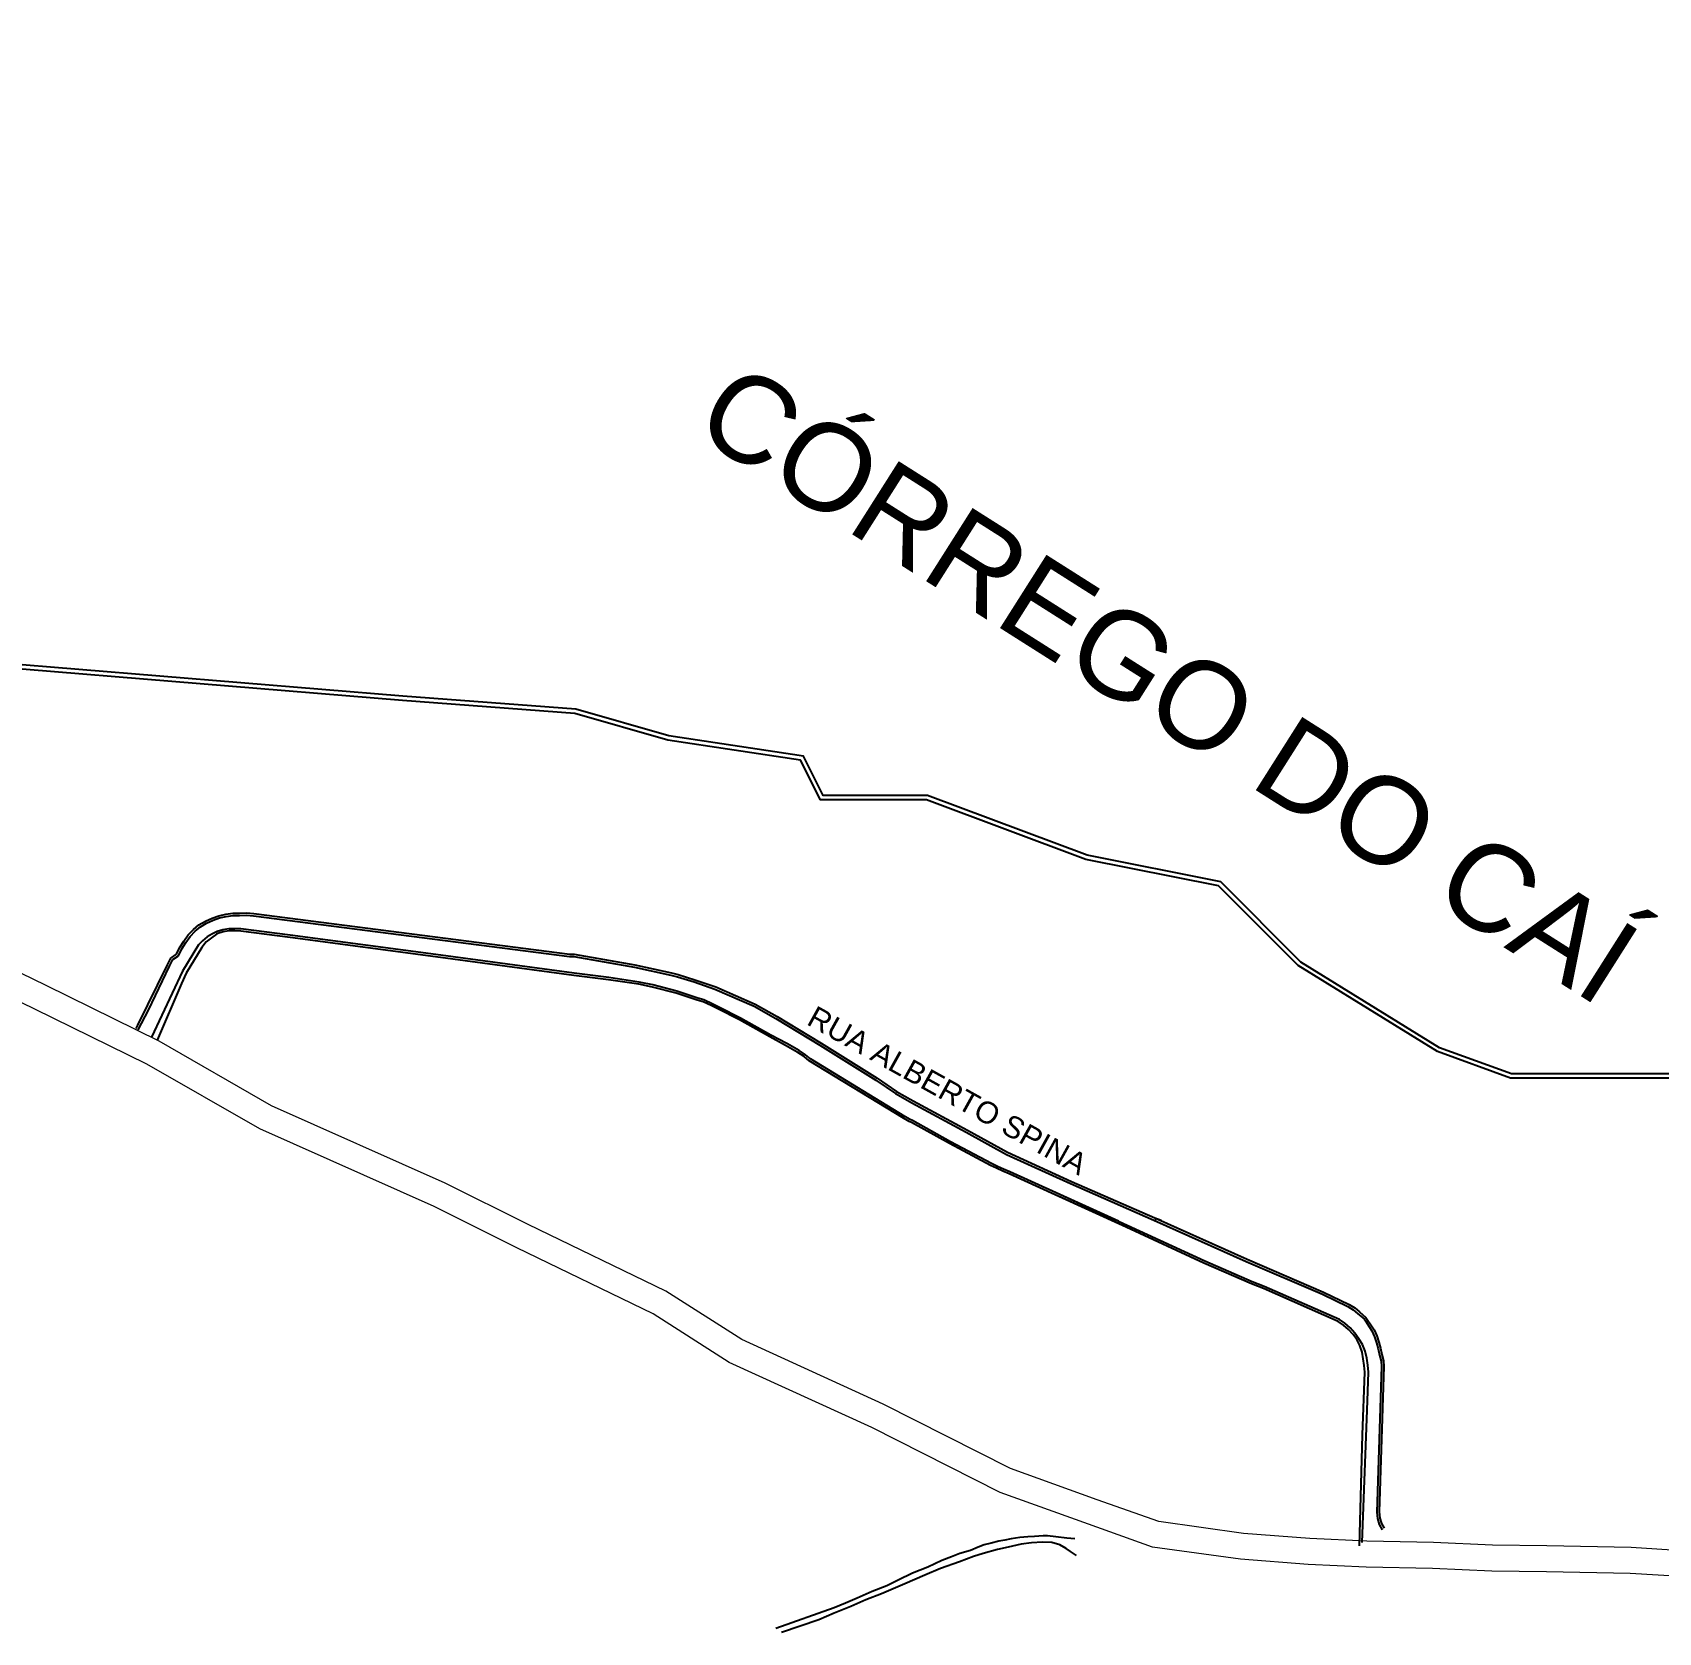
# Model space of a CAD drawing. Header units: millimetres. Extents: x 583 to 26013, y 350 to 21391.
# Drawn here: x 9841 to 10591, y 14194 to 14932 of the extents above; entities that cross this region are included whole.
import ezdxf
from ezdxf.enums import TextEntityAlignment as Align

# ---------------------------------------------------------------- set-up
doc = ezdxf.new("R2010")
doc.units = ezdxf.units.MM
for name, color, linetype in [('105-QUADRAS_ESTRADAS', 80, 'Continuous'), ('110-CERCA_DE_ARAME', 10, 'Continuous'), ('RIOS', 140, 'Continuous')]:
    doc.layers.add(name, color=color, linetype=linetype)
doc.styles.add('EU', font='arial.ttf', dxfattribs={"height": 10})

msp = doc.modelspace()

# ---------------------------------------------------------------- linework, layer by layer
at = {"color": 0, "linetype": 'Continuous', "lineweight": 20}
for points in [[(10602.20434, 14231.94273), (10578.61423, 14233.44384), (10539.6602, 14234.25258), (10514.62888, 14234.55003), (10487.38263, 14235.70876), (10456.6903, 14236.34472), (10430.34589, 14237.57088), (10399.68624, 14239.95278), (10360.63133, 14245.36337), (10332.27663, 14255.44353), (10292.27756, 14269.81562), (10233.52211, 14299.6169), (10168.33069, 14329.35679), (10133.37785, 14351.6972), (10069.87501, 14382.38197), (10031.52483, 14401.5843), (9951.45565, 14437.25313), (9899.58493, 14467.10761), (9847.4915, 14492.67219), (9806.51231, 14512.52195)], [(10601.37883, 14219.97099), (10578.10843, 14221.45175), (10539.46436, 14222.25406), (10514.30257, 14222.55306), (10487.00336, 14223.71405), (10456.28697, 14224.3505), (10429.60202, 14225.59251), (10398.39698, 14228.01678), (10357.76852, 14233.64537), (10328.23796, 14244.14355), (10287.51619, 14258.77531), (10228.31551, 14288.80241), (10162.5807, 14318.79019), (10127.51551, 14341.20241), (10064.57798, 14371.61403), (10026.39435, 14390.73297), (9946.00662, 14426.5437), (9893.94245, 14456.50951), (9842.23252, 14481.8859), (9801.11551, 14501.80241)]]:
    msp.add_lwpolyline(points, dxfattribs=at)
at = {"layer": '105-QUADRAS_ESTRADAS', "color": 0, "linetype": 'Continuous'}
for p, q in [((9916.14464, 14517.83079), (9918.59964, 14519.81579)), ((9918.59964, 14519.81579), (9921.46064, 14521.50479)), ((9921.46064, 14521.50479), (9924.49164, 14522.80379)), ((9924.49164, 14522.80379), (9927.47464, 14523.87779)), ((9927.47464, 14523.87779), (9930.49164, 14524.59879)), ((9930.49164, 14524.59879), (9933.64464, 14525.00679)), ((9933.64464, 14525.00679), (9936.72964, 14525.04379)), ((9936.72964, 14525.04379), (9939.96064, 14525.12379)), ((9939.96064, 14525.12379), (9943.14064, 14524.82479)), ((9943.14064, 14524.82479), (10088.94264, 14506.17579)), ((9910.02764, 14509.61179), (9911.86964, 14512.62879)), ((9911.86964, 14512.62879), (9913.89464, 14515.39979)), ((9913.89464, 14515.39979), (9916.14464, 14517.83079)), ((9919.60364, 14513.40579), (9917.67664, 14511.53279)), ((9921.68964, 14515.12479), (9919.60364, 14513.40579)), ((9923.96964, 14516.48179), (9921.68964, 14515.12479)), ((9926.33564, 14517.65779), (9923.96964, 14516.48179)), ((9928.95864, 14518.47879), (9926.33564, 14517.65779)), ((9931.81664, 14518.88779), (9928.95864, 14518.47879)), ((9934.56964, 14518.94879), (9931.81664, 14518.88779)), ((9937.33164, 14518.85079), (9934.56964, 14518.94879)), ((9960.10564, 14515.90379), (9937.33164, 14518.85079)), ((10029.52164, 14506.71379), (9960.10564, 14515.90379)), ((9904.40564, 14501.70679), (9905.88964, 14504.66679)), ((9905.88964, 14504.66679), (9908.52564, 14506.44879)), ((9908.52564, 14506.44879), (9910.02764, 14509.61179)), ((9917.67664, 14511.53279), (9910.32664, 14499.40479)), ((10090.95564, 14498.37079), (10029.52164, 14506.71379)), ((10088.94264, 14506.17579), (10090.94264, 14506.17579)), ((10090.94264, 14506.17579), (10118.81064, 14501.23079)), ((9894.67764, 14481.36379), (9904.40564, 14501.70679)), ((9910.32664, 14499.40479), (9896.04264, 14468.81979)), ((10106.95564, 14496.37079), (10090.95564, 14498.37079)), ((10118.81064, 14501.23079), (10135.60564, 14497.44579)), ((10135.60564, 14497.44579), (10138.75664, 14496.74479)), ((10121.02964, 14494.33979), (10106.95564, 14496.37079)), ((10127.33764, 14492.99379), (10121.02964, 14494.33979)), ((10138.32764, 14490.09879), (10127.33764, 14492.99379)), ((10148.08764, 14486.95179), (10138.32764, 14490.09879)), ((10138.75664, 14496.74479), (10146.38364, 14494.36179)), ((10146.38364, 14494.36179), (10155.90064, 14491.02579)), ((10155.90064, 14491.02579), (10174.01864, 14483.20779)), ((10150.84864, 14486.19379), (10148.08764, 14486.95179)), ((10155.03864, 14484.19179), (10150.84864, 14486.19379)), ((10157.67964, 14482.80579), (10155.03864, 14484.19179)), ((10167.82064, 14477.70179), (10157.67964, 14482.80579)), ((10174.01864, 14483.20779), (10184.11364, 14477.54779)), ((9889.92264, 14472.21879), (9894.67764, 14481.36379)), ((10181.70564, 14469.85579), (10167.82064, 14477.70179)), ((10184.11364, 14477.54779), (10204.38764, 14465.20079)), ((10189.04964, 14465.98579), (10181.70564, 14469.85579)), ((10194.79064, 14462.73179), (10189.04964, 14465.98579)), ((10197.65464, 14460.80579), (10194.79064, 14462.73179)), ((10200.03764, 14458.84679), (10197.65464, 14460.80579)), ((10204.38764, 14465.20079), (10230.12264, 14449.08179)), ((10243.47564, 14432.30679), (10200.03764, 14458.84679)), ((10230.12264, 14449.08179), (10239.16964, 14442.90579)), ((10239.16964, 14442.90579), (10246.84964, 14438.53879)), ((10246.84964, 14438.53879), (10271.85264, 14425.03879)), ((10245.99864, 14430.91379), (10243.47564, 14432.30679)), ((10247.06164, 14430.45479), (10245.99864, 14430.91379)), ((10264.63564, 14420.64279), (10247.06164, 14430.45479)), ((10271.85264, 14425.03879), (10290.48064, 14414.78679)), ((10283.50364, 14410.60679), (10264.63564, 14420.64279)), ((10290.48064, 14414.78679), (10319.92164, 14401.31979)), ((10286.22864, 14409.28579), (10283.50364, 14410.60679)), ((10289.10764, 14408.01879), (10286.22864, 14409.28579)), ((10292.01364, 14406.73679), (10289.10764, 14408.01879)), ((10313.29064, 14397.02579), (10292.01364, 14406.73679)), ((10319.92164, 14401.31979), (10358.40664, 14384.48779)), ((10346.10864, 14382.06079), (10313.29064, 14397.02579)), ((10342.10864, 14384.06079), (10313.29064, 14397.02579)), ((10381.87164, 14365.57679), (10346.10864, 14382.06079)), ((10358.40664, 14384.48779), (10400.93764, 14365.45579)), ((10358.40664, 14384.48779), (10359.40664, 14384.48779)), ((10403.80364, 14356.03679), (10381.87164, 14365.57679)), ((10400.93764, 14365.45579), (10436.14064, 14350.29579)), ((10409.33164, 14353.83779), (10403.80364, 14356.03679)), ((10443.98464, 14338.62979), (10409.33164, 14353.83779)), ((10436.14064, 14350.29579), (10447.95564, 14344.60779)), ((10447.95564, 14344.60779), (10450.40164, 14343.06979)), ((10450.40164, 14343.06979), (10452.53864, 14341.27179)), ((10452.53864, 14341.27179), (10455.34064, 14338.85279)), ((10446.55064, 14336.87179), (10443.98464, 14338.62979)), ((10448.92464, 14334.76179), (10446.55064, 14336.87179)), ((10451.04664, 14332.38279), (10448.92464, 14334.76179)), ((10453.01164, 14329.76679), (10451.04664, 14332.38279)), ((10455.34064, 14338.85279), (10455.95964, 14337.96179)), ((10455.95964, 14337.96179), (10457.61764, 14335.56879)), ((10457.61764, 14335.56879), (10458.98864, 14333.34079)), ((10458.98864, 14333.34079), (10460.16964, 14330.69279)), ((10454.62964, 14327.03879), (10453.01164, 14329.76679)), ((10455.81164, 14323.96679), (10454.62964, 14327.03879)), ((10460.16964, 14330.69279), (10461.15764, 14327.77979)), ((10461.15764, 14327.77979), (10461.82464, 14325.09079)), ((10461.82464, 14325.09079), (10462.54164, 14322.22779)), ((10456.70464, 14320.77679), (10455.81164, 14323.96679)), ((10457.16764, 14317.53279), (10456.70464, 14320.77679)), ((10457.40564, 14314.36479), (10457.16764, 14317.53279)), ((10462.54164, 14322.22779), (10463.22264, 14319.43379)), ((10463.22264, 14319.43379), (10463.39464, 14316.89579)), ((10456.86664, 14296.78479), (10457.40564, 14314.36479)), ((10463.39464, 14316.89579), (10461.19764, 14249.75479)), ((10454.47764, 14235.67179), (10456.86664, 14296.78479)), ((10461.19764, 14249.75479), (10461.55964, 14246.76179)), ((10461.55964, 14246.76179), (10462.32064, 14243.99979)), ((10462.32064, 14243.99979), (10463.76864, 14241.64679)), ((10280.11551, 14234.60241), (10277.41551, 14233.50241)), ((10283.41551, 14235.40241), (10280.11551, 14234.60241)), ((10286.91551, 14236.30241), (10283.41551, 14235.40241)), ((10289.61551, 14236.80241), (10286.91551, 14236.30241)), ((10292.51551, 14237.40241), (10289.61551, 14236.80241)), ((10297.21551, 14234.90241), (10291.21551, 14233.50241)), ((10296.51551, 14238.10241), (10292.51551, 14237.40241)), ((10300.31551, 14238.40241), (10296.51551, 14238.10241)), ((10302.01551, 14235.50241), (10297.21551, 14234.90241)), ((10303.41551, 14238.50241), (10300.31551, 14238.40241)), ((10307.11551, 14235.90241), (10302.01551, 14235.50241)), ((10307.31551, 14238.80241), (10303.41551, 14238.50241)), ((10311.41551, 14235.70241), (10307.11551, 14235.90241)), ((10309.41551, 14238.80241), (10307.31551, 14238.80241)), ((10313.21551, 14238.40241), (10309.41551, 14238.80241)), ((10315.01551, 14234.60241), (10311.41551, 14235.70241)), ((10318.21551, 14237.70241), (10313.21551, 14238.40241)), ((10318.01551, 14232.90241), (10315.01551, 14234.60241)), ((10322.01551, 14237.40241), (10318.21551, 14237.70241)), ((10260.61551, 14227.40241), (10254.11551, 14224.40241)), ((10265.11551, 14229.10241), (10260.61551, 14227.40241)), ((10268.91551, 14230.60241), (10265.11551, 14229.10241)), ((10275.21551, 14229.30241), (10268.81551, 14226.80241)), ((10273.81551, 14232.10241), (10268.91551, 14230.60241)), ((10277.41551, 14233.50241), (10273.81551, 14232.10241)), ((10279.61551, 14230.70241), (10275.21551, 14229.30241)), ((10286.21551, 14232.50241), (10279.61551, 14230.70241)), ((10291.21551, 14233.50241), (10286.21551, 14232.50241)), ((10319.91551, 14231.60241), (10318.01551, 14232.90241)), ((10322.71551, 14229.70241), (10319.91551, 14231.60241)), ((10247.11551, 14221.60241), (10240.41551, 14218.40241)), ((10252.81551, 14220.70241), (10243.61551, 14216.60241)), ((10254.11551, 14224.40241), (10247.11551, 14221.60241)), ((10260.01551, 14223.70241), (10252.81551, 14220.70241)), ((10268.81551, 14226.80241), (10260.01551, 14223.70241)), ((10228.51551, 14213.10241), (10221.51551, 14210.00241)), ((10235.31551, 14215.80241), (10228.51551, 14213.10241)), ((10243.61551, 14216.60241), (10232.71551, 14212.00241)), ((10240.41551, 14218.40241), (10235.31551, 14215.80241)), ((10210.91551, 14205.60241), (10184.11551, 14196.00241)), ((10216.21551, 14207.70241), (10210.91551, 14205.60241)), ((10218.61551, 14206.20241), (10211.01551, 14203.10241)), ((10221.51551, 14210.00241), (10216.21551, 14207.70241)), ((10225.51551, 14209.30241), (10218.61551, 14206.20241)), ((10232.71551, 14212.00241), (10225.51551, 14209.30241)), ((10203.81551, 14200.10241), (10186.71551, 14194.20241)), ((10211.01551, 14203.10241), (10203.81551, 14200.10241))]:
    msp.add_line(p, q, dxfattribs=at)
at = {"layer": '110-CERCA_DE_ARAME', "color": 0, "linetype": 'Continuous'}
for p, q in [((9915.39129, 14518.63624), (9917.97086, 14520.72196)), ((9917.97086, 14520.72196), (9920.96233, 14522.48799)), ((9920.96233, 14522.48799), (9924.08832, 14523.8277)), ((9924.08832, 14523.8277), (9927.15952, 14524.93345)), ((9927.15952, 14524.93345), (9930.29267, 14525.68221)), ((9930.29267, 14525.68221), (9933.5672, 14526.10594)), ((9933.5672, 14526.10594), (9936.70943, 14526.14362)), ((9936.70943, 14526.14362), (9939.99865, 14526.22506)), ((9939.99865, 14526.22506), (9943.26195, 14525.91823)), ((9943.26195, 14525.91823), (10089.10231, 14507.26433)), ((9909.05873, 14510.13575), (9910.95458, 14513.24095)), ((9910.95458, 14513.24095), (9913.0441, 14516.10023)), ((9913.0441, 14516.10023), (9915.39129, 14518.63624)), ((9921.301, 14512.84863), (9919.27623, 14510.2597)), ((9923.71139, 14514.75022), (9921.301, 14512.84863)), ((9926.12179, 14516.46165), (9923.71139, 14514.75022)), ((9926.70988, 14516.72708), (9926.12179, 14516.46165)), ((9929.18027, 14517.50031), (9926.70988, 14516.72708)), ((9931.89885, 14517.88936), (9929.18027, 14517.50031)), ((9934.56299, 14517.94839), (9931.89885, 14517.88936)), ((9937.24957, 14517.85307), (9934.56299, 14517.94839)), ((9959.97586, 14514.91224), (9937.24957, 14517.85307)), ((10029.38982, 14505.72251), (9959.97586, 14514.91224)), ((9903.4177, 14502.1906), (9905.03524, 14505.41696)), ((9905.03524, 14505.41696), (9907.6608, 14507.1919)), ((9907.6608, 14507.1919), (9909.05873, 14510.13575)), ((9919.27623, 14510.2597), (9912.1176, 14498.44748)), ((10090.81803, 14497.38029), (10029.38982, 14505.72251)), ((10089.10231, 14507.26433), (10091.10231, 14507.26433)), ((10091.10231, 14507.26433), (10119.02157, 14502.31084)), ((9889.76532, 14474.3834), (9903.4177, 14502.1906)), ((9903.4177, 14502.1906), (9903.4177, 14502.1906)), ((9912.1176, 14498.44748), (9909.85364, 14493.59979)), ((10106.81803, 14495.38029), (10090.81803, 14497.38029)), ((10119.02157, 14502.31084), (10135.846, 14498.51921)), ((10135.846, 14498.51921), (10139.04061, 14497.80851)), ((10139.04061, 14497.80851), (10146.72971, 14495.4061)), ((9909.85364, 14493.59979), (9898.66864, 14467.52579)), ((10120.85369, 14493.35482), (10106.81803, 14495.38029)), ((10127.10581, 14492.02074), (10120.85369, 14493.35482)), ((10138.04663, 14489.1387), (10127.10581, 14492.02074)), ((10146.72971, 14495.4061), (10156.30098, 14492.05108)), ((10156.30098, 14492.05108), (10174.50684, 14484.19517)), ((10147.8017, 14485.99329), (10138.04663, 14489.1387)), ((10150.49795, 14485.25306), (10147.8017, 14485.99329)), ((10154.59058, 14483.29759), (10150.49795, 14485.25306)), ((10157.22248, 14481.91637), (10154.59058, 14483.29759)), ((10174.50684, 14484.19517), (10184.66888, 14478.49758)), ((10167.34961, 14476.81935), (10157.22248, 14481.91637)), ((10181.22646, 14468.97795), (10167.34961, 14476.81935)), ((10184.66888, 14478.49758), (10204.96569, 14466.13668)), ((9889.03687, 14472.89967), (9889.76532, 14474.3834)), ((10188.56989, 14465.10825), (10181.22646, 14468.97795)), ((10194.26431, 14461.88065), (10188.56989, 14465.10825)), ((10197.05673, 14460.00279), (10194.26431, 14461.88065)), ((10199.45661, 14458.02991), (10197.05673, 14460.00279)), ((10204.96569, 14466.13668), (10230.72492, 14450.00251)), ((10242.97304, 14431.44199), (10199.45661, 14458.02991)), ((10230.72492, 14450.00251), (10239.75258, 14443.83971)), ((10239.75258, 14443.83971), (10247.38288, 14439.50097)), ((10247.38288, 14439.50097), (10272.37915, 14426.00461)), ((10245.55773, 14430.01493), (10242.97304, 14431.44199)), ((10246.61855, 14429.55687), (10245.55773, 14430.01493)), ((10264.15705, 14419.76469), (10246.61855, 14429.55687)), ((10272.37915, 14426.00461), (10290.97529, 14415.77014)), ((10283.05057, 14409.71512), (10264.15705, 14419.76469)), ((10290.97529, 14415.77014), (10320.37085, 14402.32393)), ((10285.80899, 14408.37791), (10283.05057, 14409.71512)), ((10288.70443, 14407.10368), (10285.80899, 14408.37791)), ((10291.60421, 14405.82442), (10288.70443, 14407.10368)), ((10312.87559, 14396.11599), (10291.60421, 14405.82442)), ((10320.37085, 14402.32393), (10358.8517, 14385.49374)), ((10345.69189, 14381.15176), (10312.87559, 14396.11599)), ((10339.69189, 14384.15176), (10312.87559, 14396.11599)), ((10358.8517, 14385.49374), (10401.37986, 14366.46301)), ((10358.8517, 14385.49374), (10361.8517, 14384.49374)), ((10381.46286, 14364.66409), (10345.69189, 14381.15176)), ((10403.4193, 14355.11346), (10381.46286, 14364.66409)), ((10401.37986, 14366.46301), (10436.59696, 14351.29694)), ((10408.94578, 14352.91506), (10403.4193, 14355.11346)), ((10443.49686, 14337.7518), (10408.94578, 14352.91506)), ((10436.59696, 14351.29694), (10448.48867, 14345.57201)), ((10448.48867, 14345.57201), (10451.0516, 14343.96049)), ((10451.0516, 14343.96049), (10453.25218, 14342.10899)), ((10453.25218, 14342.10899), (10456.16471, 14339.59457)), ((10456.16471, 14339.59457), (10456.86343, 14338.58882)), ((10445.93344, 14336.08246), (10443.49686, 14337.7518)), ((10448.21698, 14334.05286), (10445.93344, 14336.08246)), ((10450.27236, 14331.74855), (10448.21698, 14334.05286)), ((10456.86343, 14338.58882), (10458.53883, 14336.1707)), ((10458.53883, 14336.1707), (10459.96362, 14333.8553)), ((10459.96362, 14333.8553), (10461.195, 14331.09433)), ((10452.05688, 14329.37282), (10450.27236, 14331.74855)), ((10453.40872, 14326.63438), (10452.05688, 14329.37282)), ((10454.45068, 14323.60532), (10453.40872, 14326.63438)), ((10453.40872, 14326.63438), (10453.40872, 14326.63438)), ((10461.195, 14331.09433), (10462.21418, 14328.0894)), ((10462.21418, 14328.0894), (10462.89199, 14325.35681)), ((10462.89199, 14325.35681), (10463.60954, 14322.49165)), ((10455.00953, 14320.42016), (10454.45068, 14323.60532)), ((10455.44833, 14317.34572), (10455.00953, 14320.42016)), ((10455.67516, 14314.32642), (10455.44833, 14317.34572)), ((10463.60954, 14322.49165), (10464.31374, 14319.60245)), ((10464.31374, 14319.60245), (10464.49586, 14316.91504)), ((10454.69064, 14285.36979), (10455.67516, 14314.32642)), ((10464.49586, 14316.91504), (10462.29982, 14249.80312)), ((10453.25564, 14234.20879), (10454.69064, 14285.36979)), ((10462.29982, 14249.80312), (10462.64186, 14246.9751)), ((10462.64186, 14246.9751), (10463.33953, 14244.44294)), ((10463.33953, 14244.44294), (10464.66481, 14242.28936))]:
    msp.add_line(p, q, dxfattribs=at)
at = {"layer": 'RIOS', "lineweight": 25, "flags": 128}
for points in [[(10611.71359, 14449.97795), (10590.32856, 14449.97795), (10522.98299, 14449.97795), (10489.3102, 14462.2153), (10425.02579, 14501.98669), (10388.29184, 14538.67326), (10327.06859, 14550.91061), (10253.60069, 14578.44465), (10204.66521, 14578.44465), (10195.48172, 14596.77518), (10134.25847, 14605.9532), (10091.4022, 14618.19055), (10011.81198, 14624.30922), (9825.08107, 14639.60591), (9652.49187, 14627.77647), (9609.63559, 14624.71714), (9557.59583, 14624.71714), (9517.84384, 14636.92899), (9493.35454, 14676.70039), (9459.68175, 14734.80231), (9404.58083, 14823.49762), (9386.21385, 14899.98107), (9373.9692, 14964.20167)], [(10612.05792, 14451.97795), (10590.32856, 14451.97795), (10523.33514, 14451.97795), (10490.18712, 14464.02459), (10426.27512, 14503.56558), (10389.27709, 14540.51589), (10327.61911, 14552.84013), (10253.96316, 14580.44465), (10205.90018, 14580.44465), (10196.80487, 14598.59918), (10134.68307, 14607.91189), (10091.75701, 14620.16917), (10011.97027, 14626.30296), (9825.09441, 14641.61152), (9652.35228, 14629.7716), (9609.5643, 14626.71714), (9557.89611, 14626.71714), (9519.15167, 14638.61947), (9495.07156, 14677.72632), (9461.39679, 14735.83168), (9406.45012, 14824.27868), (9388.1696, 14900.4021), (9375.84548, 14965.03952)]]:
    msp.add_lwpolyline(points, dxfattribs=at)

# ---------------------------------------------------------------- texts
at = {"color": 0, "linetype": 'Continuous', "lineweight": 20, "style": 'EU'}
msp.add_text('RUA ALBERTO SPINA', height=10, rotation=330.92075372, dxfattribs=at).set_placement((10202.59274, 14483.76522), align=Align.TOP_LEFT)
at = {"layer": 'RIOS', "lineweight": 25, "insert": (10166.07023, 14781.99743), "char_height": 40, "width": 1507.8162907, "attachment_point": 1, "rotation": 327.62036031, "style": 'EU'}
msp.add_mtext('CÓRREGO DO CAÍ', dxfattribs=at)

doc.saveas('drawing.dxf')
